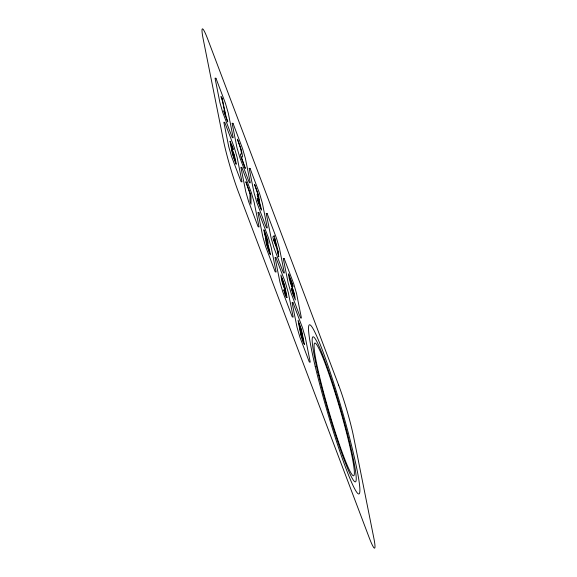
<?xml version="1.0" encoding="UTF-8"?>
<svg xmlns="http://www.w3.org/2000/svg" width="577" height="577" viewBox="0 0 577 577"><rect width="100%" height="100%" fill="white"/><g stroke="black" fill="none" stroke-linecap="round" stroke-linejoin="round"><path stroke-width="0.87" d="M250.007 193.807L249.992 201.532L251.024 204.251L250.973 196.649L250.418 193.858L245.838 181.762L250.007 193.807M261.475 209.559L261.381 210.187L257.753 200.868L257.227 198.228L260.342 206.746L257.154 194.384L258.46 197.262L257.969 194.499L254.529 184.287L258.323 194.572L259.39 199.974L258.784 199.144L261.475 209.559M303.358 340.848L303.25 341.252L301.208 335.158L298.965 323.481L301.079 329.474L303.358 340.848M294.4 296.008L294.385 296.571L291.363 288.392L292.914 294.104L295.395 299.946L294.393 293.881L290.959 283.473L289.964 278.511L292.986 286.495L292.546 284.31L288.594 273.851C288.933 281.677 293.304 288.377 294.4 296.008M270.49 254.291L270.346 254.767L269.459 253.123L266.516 244.251L265.29 238.214L265.795 238.597L263.703 229.776A7.977 0.656 73.7 0 1 264.309 230.533C265.752 234.428 268.824 241.893 267.995 244.424L270.49 254.291M230.05 141.271L232.416 153.908L235.986 164.221A8.835 0.728 73.7 0 0 236.267 163.652L234.19 154.658L231.327 147.193L231.052 144.264L233.238 149.544L232.762 147.157L230.05 141.271M287.021 297.443C286.019 299.362 284.064 291.01 283.797 289.791L286.012 295.128L285.702 292.128L281.879 281.201L280.855 274.962L284.627 285.442L287.021 297.443M269.473 251.363L269.423 251.752L267.418 246.393L266.3 240.587L269.473 251.363M267.526 242.08L265.636 237.089L264.749 232.755L267.526 242.08M281.792 278.092L283.22 284.908L285.355 290.368L283.639 282.954L281.792 278.092M222.116 98.833L221.013 96.554L222.664 101.711L225.16 114.203L223.854 110.748L224.229 112.652L227.749 121.942L226.09 116.662L221.979 97.881L222.116 98.833M235.279 161.062L233.707 157.442L231.68 148.967L233.815 154.427L235.279 161.062M241.547 153.359L241.172 154.146L240.328 154.045L240.854 156.663L245.304 168.419L241.33 156.915L242.275 157.124L242.6 156.475L241.309 149.883L237.428 139.158L240.443 147.972L241.547 153.359M304.367 344.318L303.098 342.067L300.869 335.057L298.064 320.221L301.454 329.698L304.367 344.318M274.717 238.654L273.743 239.513L276.174 245.939L274.717 238.654M274.169 235.813L272.863 236.895L273.383 239.52L276.571 247.944L278.785 256.808L277.501 250.396L278.359 252.661L277.955 250.656L274.169 235.813M215.957 78.277L215.041 78.169L219.938 102.67L222.809 112.58L232.286 137.622L233.202 137.73L228.304 113.229L225.434 103.319L215.957 78.277M224.77 122.374L223.854 122.266L228.744 146.767L231.622 156.677L241.099 181.726L242.015 181.834L237.118 157.326L234.24 147.423L224.77 122.374M233.014 123.355L232.098 123.247L236.988 147.748L239.866 157.658L249.343 182.7L250.259 182.808L245.362 158.307L242.484 148.397L233.014 123.355M241.828 167.453L240.912 167.344L245.802 191.852L248.68 201.755L258.157 226.804L259.073 226.912L254.176 202.412L251.298 192.502L241.828 167.453M250.072 168.434L249.156 168.325L254.046 192.826L256.924 202.736L266.401 227.778L267.317 227.886L262.42 203.385L259.542 193.475L250.072 168.434M258.878 212.531L257.962 212.423L262.86 236.931L265.737 246.833L275.215 271.882L276.131 271.991L271.233 247.49L268.355 237.58L258.878 212.531M267.122 213.512L266.206 213.403L271.103 237.904L273.981 247.814L283.458 272.856L284.374 272.964L279.477 248.463L276.599 238.553L267.122 213.512M275.936 257.616L275.02 257.501L279.917 282.009L282.795 291.919L292.265 316.961L293.181 317.069L288.291 292.568L285.413 282.658L275.936 257.616M284.18 258.59L283.264 258.482L288.161 282.982L291.039 292.892L300.509 317.934L301.425 318.042L296.535 293.542L293.657 283.632L284.18 258.59M292.993 302.694L292.077 302.586L296.975 327.087L299.852 336.997L309.322 362.039L310.238 362.147L305.348 337.646L302.471 327.736L292.993 302.694M338.656 385.176L207.958 39.748A37.757 3.109 73.7 0 0 203.219 39.186L223.472 140.572A37.757 3.109 73.7 0 0 238.344 191.824L369.042 537.252A37.757 3.109 73.7 0 0 373.781 537.814L353.528 436.428A37.757 3.109 73.7 0 0 338.656 385.176M319.305 375.577A69.168 5.691 73.7 0 0 353.506 475.794A69.168 5.691 73.7 0 0 329.929 376.831A69.168 5.691 73.7 0 0 319.305 375.577M317.927 372.475A75.515 6.21 73.7 0 0 355.273 481.882A75.515 6.21 73.7 0 0 329.539 373.846A75.515 6.21 73.7 0 0 317.927 372.475M315.208 366.316A88.108 7.249 73.7 0 0 358.779 493.962A88.108 7.249 73.7 0 0 328.753 367.917A88.108 7.249 73.7 0 0 315.208 366.316"/></g></svg>
